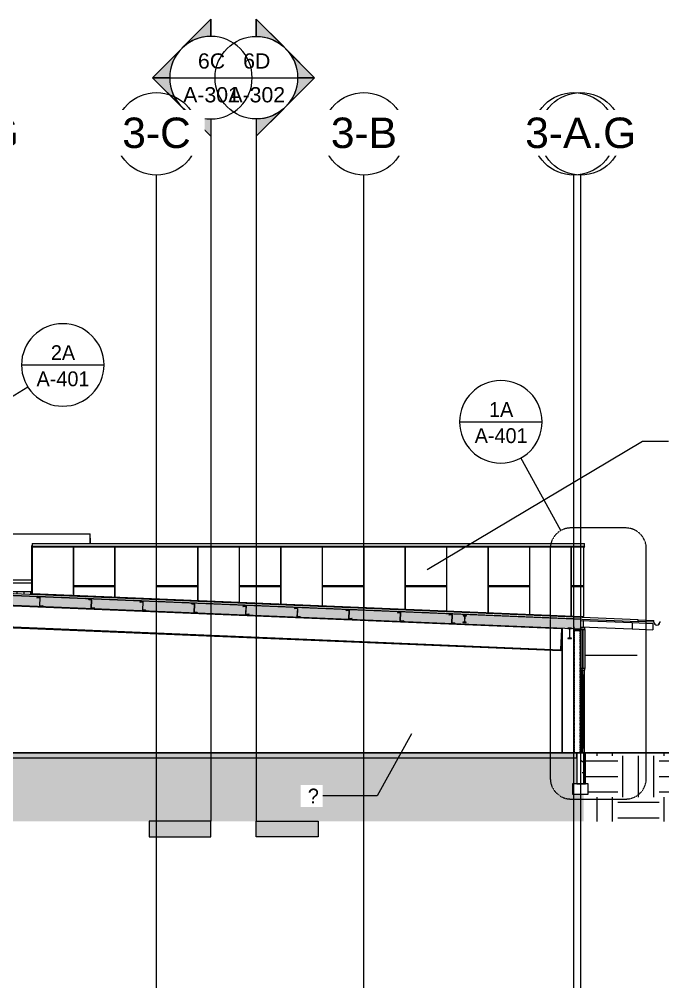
# Model space of a CAD drawing. Header units: inches. Extents: x 21386 to 98813, y -290 to 853.
# Drawn here: x 39166 to 39914, y -273 to 853 of the extents above; entities that cross this region are included whole.
import ezdxf

# ---------------------------------------------------------------- set-up
doc = ezdxf.new("R2010")
doc.units = ezdxf.units.IN
doc.header["$MEASUREMENT"] = 0
for name, pattern in [('Dash Dot 3_16_', [0.3125, 0.1875, -0.0625, 0, -0.0625]), ('Grid Line 1_2_', [0.875, 0.5, -0.125, 0.125, -0.125]), ('Hidden 1_8_', [0.1875, 0.125, -0.0625])]:
    doc.linetypes.add(name, pattern=pattern)
for name, color, linetype, lineweight in [('A-ANNO-IDEN', 131, 'Continuous', 9), ('A-ANNO-SYMB', 150, 'Continuous', 9), ('A-CLNG', 13, 'Continuous', 13), ('A-CLNG-PATT', 13, 'Continuous', 25), ('A-DOOR', 31, 'Continuous', 13), ('A-FLOR', 192, 'Continuous', 13), ('A-FLOR-LEVL', 51, 'Continuous', 9), ('A-FLOR-PATT', 8, 'Continuous', 25), ('A-GLAZ-CURT', 52, 'Continuous', 13), ('A-GLAZ-CWMG', 51, 'Continuous', 13), ('A-ROOF', 132, 'Continuous', 13), ('A-ROOF-OTLN', 132, 'Continuous', 9), ('A-WALL', 113, 'Continuous', 13), ('A-WALL-PATT', 111, 'Continuous', 25), ('C-TOPO', 7, 'Continuous', 13), ('EOP-PR', 4, 'Continuous', 70), ('G-ANNO-SYMB', 111, 'Continuous', 9), ('I-WALL', 2, 'Continuous', 13), ('L-SITE-WALL', 31, 'Continuous', 13), ('M-EQPM', 50, 'Continuous', 13), ('S-BEAM', 12, 'Continuous', 13), ('S-COLS', 52, 'Continuous', 13), ('S-FNDN', 32, 'Continuous', 13), ('S-GRID', 1, 'Continuous', 9), ('S-GRID-IDEN', 1, 'Continuous', 9)]:
    doc.layers.add(name, color=color, linetype=linetype, lineweight=lineweight)
doc.styles.add('Arial_2', font='arial.ttf', dxfattribs={"height": 35.407186})
doc.styles.add('Arial_3', font='arial.ttf', dxfattribs={"height": 17.703593})
doc.styles.add('Century Gothic', font='GOTHIC.TTF', dxfattribs={"height": 17.245342})
pattern_1 = [(50, (-87914.36, 98.42), (55.0854, -4.819842), [5.76, -63.36]), (355, (-87914.36, 98.42), (-10.65569, 57.76853), [4.608, -50.688]), (100.451, (-87909.77, 98.02), (44.429468, 52.94866), [4.895, -53.848]), (46.184, (-87914.36, 113.78), (81.96444, -12.71212), [8.64, -95.04]), (96.636, (-87907.53, 112.72), (71.7815, 74.81238), [7.343, -80.772]), (351.184, (-87914.36, 113.78), (71.78195, 74.81243), [6.912, -76.032]), (21, (-87906.68, 109.94), (45.84207, -30.92146), [5.76, -63.36]), (326, (-87906.68, 109.94), (18.687064, 55.691476), [4.608, -50.688]), (71.451, (-87902.86, 107.363), (64.52891, 24.77011), [4.895, -53.848]), (37.5, (-87914.362, 98.42), (0.9338946, 25.566816), [2.534, -47.539, 2.534, -48.922, -50.88]), (37.5, (-87914.362, 98.42), (0.9338946, 25.566816), [-101.53, 2.534, -48.346]), (7.5, (-87914.362, 98.42), (20.20404, 30.291303), [2.534, -26.803, 2.534, -46.387, -19.392]), (7.5, (-87914.362, 98.42), (20.20404, 30.291303), [-78.259, 2.534, -16.858]), (327.5, (-87931.488, 98.42), (40.9977845, -1.7324026), [2.534, -16.666, 2.534, -57.37, -79.488]), (327.5, (-87931.488, 98.42), (40.9977845, -1.7324026), [-79.104, 2.534, -76.954]), (317.5, (-87939.168, 98.42), (44.788883, 7.687839), [2.534, -22.426, 2.534, -37.248, -56.448]), (317.5, (-87939.168, 98.42), (44.788883, 7.687839), [-64.742, 2.534, -53.914])]
pattern_2 = [(0, (-87914.36, 98.42), (48, 48), [48, -48]), (0, (-87914.36, 116.42), (48, 48), [48, -48]), (0, (-87914.36, 134.42), (48, 48), [48, -48]), (90, (-87908.36, 140.42), (-48, 48), [48, -48]), (90, (-87890.36, 140.42), (-48, 48), [48, -48]), (90, (-87872.36, 140.42), (-48, 48), [48, -48])]
pattern_3 = [(0, (-83953.65, 145.62), (-193, 193), [48, -145]), (90, (-83953.65, 145.62), (-193, 1e-14), [96, -97]), (180, (-83905.65, 241.62), (-193, 193), [48, -145]), (90, (-83905.65, 145.62), (-193, 1e-14), [96, -97]), (180, (-83905.65, 242.12), (-193, 193), [48, -145]), (90, (-83905.65, 242.12), (-193, 1e-14), [96, -97]), (0, (-83953.65, 338.12), (-193, 193), [48, -145]), (90, (-83953.65, 242.12), (-193, 1e-14), [96, -97]), (0, (-83905.4, 193.38), (-193, 193), [48, -145]), (90, (-83905.4, 145.25), (-193, 1e-14), [48.125, -144.875]), (90, (-83857.4, 145.25), (-193, 1e-14), [48.125, -144.875]), (0, (-83905.4, 289.88), (-193, 193), [48, -145]), (90, (-83905.4, 193.88), (-193, 1e-14), [96, -97]), (180, (-83857.4, 193.88), (-193, 193), [48, -145]), (90, (-83857.4, 193.88), (-193, 1e-14), [96, -97]), (90, (-83905.4, 290.38), (-193, 1e-14), [48, -145]), (180, (-83857.4, 290.38), (-193, 193), [48, -145]), (90, (-83857.4, 290.38), (-193, 1e-14), [48, -145]), (0, (-83857.15, 145.62), (-193, 193), [48, -145]), (90, (-83857.15, 145.62), (-193, 1e-14), [96, -97]), (180, (-83809.15, 241.62), (-193, 193), [48, -145]), (90, (-83809.15, 145.62), (-193, 1e-14), [96, -97]), (180, (-83809.15, 242.12), (-193, 193), [48, -145]), (90, (-83809.15, 242.12), (-193, 1e-14), [96, -97]), (0, (-83857.15, 338.12), (-193, 193), [48, -145]), (90, (-83857.15, 242.12), (-193, 1e-14), [96, -97]), (0, (-83808.9, 193.38), (-193, 193), [48, -145]), (90, (-83808.9, 145.25), (-193, 1e-14), [48.125, -144.875]), (90, (-83760.9, 145.25), (-193, 1e-14), [48.125, -144.875]), (0, (-83808.9, 289.88), (-193, 193), [48, -145]), (90, (-83808.9, 193.88), (-193, 1e-14), [96, -97]), (180, (-83760.9, 193.88), (-193, 193), [48, -145]), (90, (-83760.9, 193.88), (-193, 1e-14), [96, -97]), (90, (-83808.9, 290.38), (-193, 1e-14), [48, -145]), (180, (-83760.9, 290.38), (-193, 193), [48, -145]), (90, (-83760.9, 290.38), (-193, 1e-14), [48, -145])]
pattern_4 = [(45, (-87914.362, 98.42), (-19.00703, 19.00703), []), (45, (-87914.362, 127.22), (-19.00703, 19.00703), [])]

# ---------------------------------------------------------------- blocks, each defined once
blk = doc.blocks.new('Struct_Xcel_Sports Complex_rvt-4-Building Section - East_West looking South')
at = {"layer": 'A-FLOR-PATT', "lineweight": 9}
h = blk.add_hatch(dxfattribs=at)
h.set_pattern_fill('FP_59', color=256, style=0, pattern_type=2)
h.set_pattern_definition(pattern_1)
h.paths.add_polyline_path([(-26273.4, -6), (-22066.1, -6), (-22066.1, 0), (-26273.4, 0), (-26273.4, -1.7)], flags=0)
at = {"layer": 'A-WALL-PATT', "lineweight": 9}
h = blk.add_hatch(dxfattribs=at)
h.set_pattern_fill('FP_59', color=8, style=0, pattern_type=2)
h.set_pattern_definition(pattern_1)
h.paths.add_polyline_path([(-22066.1, -36), (-22058.1, -36), (-22058.1, 0), (-22066.1, 0), (-22066.1, -1.7)], flags=0)
at = {"layer": 'S-FNDN', "lineweight": 9}
h = blk.add_hatch(dxfattribs=at)
h.set_pattern_fill('FP_59', color=8, style=0, pattern_type=2)
h.set_pattern_definition(pattern_1)
h.paths.add_polyline_path([(-22053.1, -48), (-22053.1, -36), (-22071.1, -36), (-22071.1, -48)], flags=0)
at = {"layer": 'A-FLOR', "color": 7}
for p, q in [((-22066.1, 0), (-26273.4, 0)), ((-22066.1, -6), (-22066.1, 0)), ((-26273.4, -6), (-22066.1, -6))]:
    blk.add_line(p, q, dxfattribs=at)
at = {"layer": 'L-SITE-WALL', "color": 7}
for p, q in [((-22066.1, 0), (-22066.1, -36)), ((-22058.1, 0), (-22066.1, 0)), ((-22058.1, -36), (-22058.1, 0)), ((-22066.1, -36), (-22058.1, -36))]:
    blk.add_line(p, q, dxfattribs=at)
at = {"layer": 'S-FNDN', "color": 7}
for p, q in [((-22053.1, -36), (-22071.1, -36)), ((-22071.1, -36), (-22071.1, -48)), ((-22053.1, -48), (-22053.1, -36)), ((-22071.1, -48), (-22053.1, -48))]:
    blk.add_line(p, q, dxfattribs=at)
blk = doc.blocks.new('W-Wide Flange - 2_-3_ deep-1401636-Building Section - East_West looking South')
at = {"layer": 'S-BEAM', "color": 8, "lineweight": 9}
for p, q in [((-22084.2, 144.1), (-22780.6, 173.1)), ((-22780.6, 148.8), (-22085.2, 119.8)), ((-22085.3, 118.5), (-22780.6, 147.4)), ((-22084.2, 143.2), (-22085.2, 120.7)), ((-22084.2, 145.2), (-22084.2, 144.1)), ((-22084.2, 144.1), (-22084.2, 143.2)), ((-22085.2, 119.8), (-22085.3, 118.5)), ((-22085.2, 120.7), (-22085.2, 119.8))]:
    blk.add_line(p, q, dxfattribs=at)
blk = doc.blocks.new('Girt_Z - 10_D-V188-Building Section - East_West looking South')
at = {"layer": 'S-BEAM', "lineweight": 9}
h = blk.add_hatch(dxfattribs=at)
h.set_pattern_fill('FP_56', color=8, style=0, pattern_type=2)
h.set_pattern_definition(pattern_4)
h.paths.add_polyline_path([(-22687.9, 170.6), (-22687.4, 171.1), (-22687.5, 171.2), (-22687.9, 170.7), (-22691.1, 170.8), (-22691.3, 170.7)], flags=0)
h.paths.add_polyline_path([(-22691.3, 170.7), (-22691.1, 170.9), (-22690.7, 180.5), (-22690.8, 180.5), (-22691.1, 174.1)], flags=0)
h.paths.add_polyline_path([(-22694.3, 180.2), (-22693.8, 180.7), (-22690.9, 180.6), (-22690.9, 180.7), (-22693.9, 180.8), (-22694.4, 180.3)], flags=0)
at = {"layer": 'S-BEAM', "color": 7}
for p, q in [((-22693.9, 180.8), (-22694.4, 180.3)), ((-22694.4, 180.3), (-22694.3, 180.2)), ((-22694.3, 180.2), (-22693.8, 180.7)), ((-22690.9, 180.7), (-22693.9, 180.8)), ((-22693.8, 180.7), (-22690.9, 180.6)), ((-22690.8, 180.5), (-22691.3, 170.7)), ((-22691.1, 170.9), (-22690.7, 180.5)), ((-22691.3, 170.7), (-22687.9, 170.6)), ((-22687.9, 170.7), (-22691.1, 170.8)), ((-22687.5, 171.2), (-22687.9, 170.7)), ((-22687.9, 170.6), (-22687.4, 171.1)), ((-22687.4, 171.1), (-22687.5, 171.2))]:
    blk.add_line(p, q, dxfattribs=at)
for centre, radius, start, end in [((-22690.9, 180.5), 0.187, 357.6141, 87.6141), ((-22690.9, 180.5), 0.0782, 357.6141, 85.4913), ((-22691.1, 170.9), 0.0782, 177.6141, 264.5717)]:
    blk.add_arc(centre, radius, start, end, dxfattribs=at)
blk = doc.blocks.new('Girt_Z - 10_D-V189-Building Section - East_West looking South')
at = {"layer": 'S-BEAM', "color": 7}
for p, q in [((-22633.9, 178.4), (-22634.4, 177.8)), ((-22634.4, 177.8), (-22634.3, 177.7)), ((-22634.3, 177.7), (-22633.9, 178.2)), ((-22631, 178.2), (-22633.9, 178.4)), ((-22633.9, 178.2), (-22631, 178.1)), ((-22630.9, 178), (-22631.3, 168.2)), ((-22631.2, 168.4), (-22630.8, 178)), ((-22631.3, 168.2), (-22627.9, 168.1)), ((-22628, 168.2), (-22631.1, 168.3)), ((-22627.5, 168.7), (-22628, 168.2)), ((-22627.9, 168.1), (-22627.4, 168.6)), ((-22627.4, 168.6), (-22627.5, 168.7))]:
    blk.add_line(p, q, dxfattribs=at)
for centre, radius, start, end in [((-22631, 178), 0.187, 357.6141, 87.6141), ((-22631, 178), 0.0782, 357.6141, 85.4913), ((-22631.1, 168.4), 0.0782, 177.6141, 264.5717)]:
    blk.add_arc(centre, radius, start, end, dxfattribs=at)
blk = doc.blocks.new('Girt_Z - 10_D-V190-Building Section - East_West looking South')
at = {"layer": 'S-BEAM', "lineweight": 9}
h = blk.add_hatch(dxfattribs=at)
h.set_pattern_fill('FP_56', color=8, style=0, pattern_type=2)
h.set_pattern_definition(pattern_4)
h.paths.add_polyline_path([(-22568, 165.6), (-22567.5, 166.2), (-22567.6, 166.2), (-22568, 165.7), (-22571.2, 165.8), (-22571.4, 165.7)], flags=0)
h.paths.add_polyline_path([(-22571.4, 165.7), (-22571.2, 165.9), (-22570.8, 175.5), (-22571, 175.5)], flags=0)
h.paths.add_polyline_path([(-22574.4, 175.2), (-22573.9, 175.7), (-22571, 175.6), (-22571, 175.7), (-22574, 175.9), (-22574.5, 175.3)], flags=0)
at = {"layer": 'S-BEAM', "color": 7}
for p, q in [((-22574, 175.9), (-22574.5, 175.3)), ((-22574.5, 175.3), (-22574.4, 175.2)), ((-22574.4, 175.2), (-22573.9, 175.7)), ((-22571, 175.7), (-22574, 175.9)), ((-22573.9, 175.7), (-22571, 175.6)), ((-22571, 175.5), (-22571.4, 165.7)), ((-22571.2, 165.9), (-22570.8, 175.5)), ((-22571.4, 165.7), (-22568, 165.6)), ((-22568, 165.7), (-22571.2, 165.8)), ((-22568, 165.6), (-22567.5, 166.2)), ((-22567.6, 166.2), (-22568, 165.7)), ((-22567.5, 166.2), (-22567.6, 166.2))]:
    blk.add_line(p, q, dxfattribs=at)
for centre, radius, start, end in [((-22571, 175.5), 0.187, 357.6141, 87.6141), ((-22571, 175.5), 0.0782, 357.6141, 85.4913), ((-22571.2, 165.9), 0.0782, 177.6141, 264.5717)]:
    blk.add_arc(centre, radius, start, end, dxfattribs=at)
blk = doc.blocks.new('Girt_Z - 10_D-V191-Building Section - East_West looking South')
at = {"layer": 'S-BEAM', "lineweight": 9}
h = blk.add_hatch(dxfattribs=at)
h.set_pattern_fill('FP_56', color=8, style=0, pattern_type=2)
h.set_pattern_definition(pattern_4)
h.paths.add_polyline_path([(-22508, 163.1), (-22507.5, 163.7), (-22507.6, 163.7), (-22508.1, 163.2), (-22511.2, 163.3), (-22511.4, 163.2)], flags=0)
h.paths.add_polyline_path([(-22511.4, 163.2), (-22511.3, 163.4), (-22510.9, 173), (-22511, 173)], flags=0)
h.paths.add_polyline_path([(-22514.4, 172.7), (-22514, 173.2), (-22511.1, 173.1), (-22511.1, 173.2), (-22514, 173.4), (-22514.5, 172.8)], flags=0)
at = {"layer": 'S-BEAM', "color": 7}
for p, q in [((-22514, 173.4), (-22514.5, 172.8)), ((-22514.5, 172.8), (-22514.4, 172.7)), ((-22514.4, 172.7), (-22514, 173.2)), ((-22511.1, 173.2), (-22514, 173.4)), ((-22514, 173.2), (-22511.1, 173.1)), ((-22511, 173), (-22511.4, 163.2)), ((-22511.3, 163.4), (-22510.9, 173)), ((-22511.4, 163.2), (-22508, 163.1)), ((-22508.1, 163.2), (-22511.2, 163.3)), ((-22507.6, 163.7), (-22508.1, 163.2)), ((-22508, 163.1), (-22507.5, 163.7)), ((-22507.5, 163.7), (-22507.6, 163.7))]:
    blk.add_line(p, q, dxfattribs=at)
for centre, radius, start, end in [((-22511.1, 173), 0.187, 357.6141, 87.6141), ((-22511.1, 173), 0.0782, 357.6141, 85.4913), ((-22511.2, 163.4), 0.0782, 177.6141, 264.5717)]:
    blk.add_arc(centre, radius, start, end, dxfattribs=at)
blk = doc.blocks.new('Girt_Z - 10_D-V192-Building Section - East_West looking South')
at = {"layer": 'S-BEAM', "color": 7}
for p, q in [((-22454.1, 170.9), (-22454.6, 170.3)), ((-22454.6, 170.3), (-22454.5, 170.2)), ((-22454.5, 170.2), (-22454, 170.7)), ((-22451.1, 170.7), (-22454.1, 170.9)), ((-22454, 170.7), (-22451.1, 170.6)), ((-22451.1, 170.5), (-22451.5, 160.7)), ((-22451.3, 160.9), (-22450.9, 170.5)), ((-22451.5, 160.7), (-22448.1, 160.6)), ((-22448.1, 160.7), (-22451.3, 160.8)), ((-22448.1, 160.6), (-22447.6, 161.2)), ((-22447.7, 161.2), (-22448.1, 160.7)), ((-22447.6, 161.2), (-22447.7, 161.2))]:
    blk.add_line(p, q, dxfattribs=at)
for centre, radius, start, end in [((-22451.1, 170.5), 0.187, 357.6141, 87.6141), ((-22451.1, 170.5), 0.0782, 357.6141, 85.4913), ((-22451.3, 160.9), 0.0782, 177.6141, 264.5717)]:
    blk.add_arc(centre, radius, start, end, dxfattribs=at)
blk = doc.blocks.new('Girt_Z - 10_D-V193-Building Section - East_West looking South')
at = {"layer": 'S-BEAM', "lineweight": 9}
h = blk.add_hatch(dxfattribs=at)
h.set_pattern_fill('FP_56', color=8, style=0, pattern_type=2)
h.set_pattern_definition(pattern_4)
h.paths.add_polyline_path([(-22388.1, 158.1), (-22387.6, 158.7), (-22387.7, 158.7), (-22388.2, 158.2), (-22391.3, 158.3), (-22391.5, 158.2)], flags=0)
h.paths.add_polyline_path([(-22391.5, 158.2), (-22391.4, 158.4), (-22391, 168), (-22391.1, 168)], flags=0)
h.paths.add_polyline_path([(-22394.5, 167.7), (-22394.1, 168.2), (-22391.2, 168.1), (-22391.2, 168.2), (-22394.1, 168.4), (-22394.6, 167.8)], flags=0)
at = {"layer": 'S-BEAM', "color": 7}
for p, q in [((-22394.1, 168.4), (-22394.6, 167.8)), ((-22394.6, 167.8), (-22394.5, 167.7)), ((-22394.5, 167.7), (-22394.1, 168.2)), ((-22391.2, 168.2), (-22394.1, 168.4)), ((-22394.1, 168.2), (-22391.2, 168.1)), ((-22391.1, 168), (-22391.5, 158.2)), ((-22391.5, 158.2), (-22388.1, 158.1)), ((-22391.4, 158.4), (-22391, 168)), ((-22388.2, 158.2), (-22391.3, 158.3)), ((-22387.7, 158.7), (-22388.2, 158.2)), ((-22388.1, 158.1), (-22387.6, 158.7)), ((-22387.6, 158.7), (-22387.7, 158.7))]:
    blk.add_line(p, q, dxfattribs=at)
for centre, radius, start, end in [((-22391.3, 158.4), 0.0782, 177.6141, 264.5717), ((-22391.2, 168.1), 0.187, 357.6141, 87.6141), ((-22391.2, 168.1), 0.0782, 357.6141, 85.4913)]:
    blk.add_arc(centre, radius, start, end, dxfattribs=at)
blk = doc.blocks.new('Carrier_48TC_Standard_Efficiency_Gas_Heat_Electric_Cooling_Packaged_Rooftop_Unit_3_to_15_nominal_tons - 15 ton 48TC__16-V194-Building Section - East_West looking South')
at = {"layer": 'M-EQPM', "color": 8, "lineweight": 9}
for p, q in [((-22748.4, 254.7), (-22632.5, 254.7)), ((-22748.4, 197.3), (-22748.4, 254.7)), ((-22632.5, 243.5), (-22632.5, 254.7)), ((-22632.5, 249.6), (-22632.4, 249.6)), ((-22632.4, 249.6), (-22632.4, 243.5)), ((-22748.4, 201.1), (-22700.8, 201.1)), ((-22748.4, 187.1), (-22748.4, 201.1)), ((-22700.8, 197.3), (-22748.4, 197.3)), ((-22700.8, 187.1), (-22748.4, 187.1))]:
    blk.add_line(p, q, dxfattribs=at)
blk = doc.blocks.new('W-Wide Flange - W12X19-1098423-Building Section - East_West looking South')
at = {"layer": 'S-BEAM', "lineweight": 9}
h = blk.add_hatch(dxfattribs=at)
h.set_pattern_fill('FP_56', color=8, style=0, pattern_type=2)
h.set_pattern_definition(pattern_4)
h.paths.add_polyline_path([(-22072.6, 132.9), (-22072.6, 133.2), (-22074, 133.2), (-22074.4, 133.4), (-22074.5, 133.7), (-22074.5, 144.2), (-22074.4, 144.5), (-22074, 144.7), (-22072.6, 144.7), (-22072.6, 145.1), (-22076.6, 145.1), (-22076.6, 144.7), (-22075.3, 144.7), (-22074.9, 144.5), (-22074.8, 144.2), (-22074.8, 133.7), (-22074.9, 133.4), (-22075.3, 133.2), (-22076.6, 133.2), (-22076.6, 132.9)], flags=0)
at = {"layer": 'S-BEAM', "color": 7}
for p, q in [((-22072.6, 145.1), (-22076.6, 145.1)), ((-22076.6, 145.1), (-22076.6, 144.7)), ((-22076.6, 144.7), (-22075.3, 144.7)), ((-22074.8, 144.2), (-22074.8, 133.7)), ((-22074.5, 133.7), (-22074.5, 144.2)), ((-22074, 144.7), (-22072.6, 144.7)), ((-22072.6, 144.7), (-22072.6, 145.1)), ((-22075.3, 133.2), (-22076.6, 133.2)), ((-22076.6, 133.2), (-22076.6, 132.9)), ((-22076.6, 132.9), (-22072.6, 132.9)), ((-22072.6, 133.2), (-22074, 133.2)), ((-22072.6, 132.9), (-22072.6, 133.2))]:
    blk.add_line(p, q, dxfattribs=at)
for centre, start, end in [((-22075.3, 144.2), 0, 90), ((-22074, 144.2), 90, 180), ((-22075.3, 133.7), 270, 0), ((-22074, 133.7), 180, 270)]:
    blk.add_arc(centre, 0.525, start, end, dxfattribs=at)
blk = doc.blocks.new('Girt_Z - 10_D-1390502-Building Section - East_West looking South')
at = {"layer": 'S-BEAM', "color": 7}
for p, q in [((-22334.2, 165.9), (-22334.7, 165.3)), ((-22334.7, 165.3), (-22334.6, 165.2)), ((-22334.6, 165.2), (-22334.1, 165.8)), ((-22331.2, 165.7), (-22334.2, 165.9)), ((-22334.1, 165.8), (-22331.2, 165.6)), ((-22331.2, 165.5), (-22331.6, 155.7)), ((-22331.5, 155.9), (-22331.1, 165.5)), ((-22331.6, 155.7), (-22328.2, 155.6)), ((-22328.2, 155.7), (-22331.4, 155.8)), ((-22328.2, 155.6), (-22327.7, 156.2)), ((-22327.8, 156.2), (-22328.2, 155.7)), ((-22327.7, 156.2), (-22327.8, 156.2))]:
    blk.add_line(p, q, dxfattribs=at)
for centre, radius, start, end in [((-22331.2, 165.6), 0.187, 357.6141, 87.6141), ((-22331.2, 165.6), 0.0782, 357.6141, 85.4913), ((-22331.4, 155.9), 0.0782, 177.6141, 264.5717)]:
    blk.add_arc(centre, radius, start, end, dxfattribs=at)
blk = doc.blocks.new('Dimension Lumber - 5_5 x 7_5 Glulam-1777808-Building Section - East_West looking South')
at = {"layer": 'S-BEAM', "color": 8, "lineweight": 9}
for p, q in [((-22001.7, 151.5), (-21977.7, 150.5)), ((-21977.7, 150.5), (-21978, 143)), ((-22002, 144), (-21978, 143))]:
    blk.add_line(p, q, dxfattribs=at)
blk = doc.blocks.new('Dimension Lumber - 5_5 x 7_5 Glulam-1777807-Building Section - East_West looking South')
at = {"layer": 'S-BEAM', "color": 8, "lineweight": 9}
for p, q in [((-22061.6, 154), (-22001.7, 151.5)), ((-22061.6, 146.5), (-22002, 144)), ((-22001.7, 151.5), (-22002, 144))]:
    blk.add_line(p, q, dxfattribs=at)
blk = doc.blocks.new('W-Wide Flange - W8X15-1355454-Building Section - East_West looking South')
at = {"layer": 'S-BEAM', "color": 7}
for p, q in [((-22198.5, 159.7), (-22198.6, 159.4)), ((-22198.6, 159.4), (-22197.2, 159.3)), ((-22194.5, 159.5), (-22198.5, 159.7)), ((-22196.7, 158.8), (-22197, 152.3)), ((-22196.7, 152.3), (-22196.5, 158.8)), ((-22195.9, 159.3), (-22194.6, 159.2)), ((-22194.6, 159.2), (-22194.5, 159.5)), ((-22197.5, 151.9), (-22198.9, 151.9)), ((-22198.9, 151.9), (-22198.9, 151.6)), ((-22198.9, 151.6), (-22194.9, 151.4)), ((-22194.9, 151.8), (-22196.2, 151.8)), ((-22194.9, 151.4), (-22194.9, 151.8))]:
    blk.add_line(p, q, dxfattribs=at)
for centre, radius, start, end in [((-22197.2, 158.8), 0.497, 357.6141, 87.6141), ((-22196, 158.8), 0.498, 87.6141, 177.6141), ((-22197.5, 152.4), 0.497, 267.6141, 357.6141), ((-22196.2, 152.3), 0.498, 177.6141, 267.6141)]:
    blk.add_arc(centre, radius, start, end, dxfattribs=at)
blk = doc.blocks.new('Girt_C - 8_D-1405486-Building Section - East_West looking South')
at = {"layer": 'S-BEAM', "lineweight": 9}
h = blk.add_hatch(dxfattribs=at)
h.set_pattern_fill('FP_56', color=8, style=0, pattern_type=2)
h.set_pattern_definition(pattern_4)
h.paths.add_polyline_path([(-22061.8, 142.4), (-22061.8, 142.5), (-22069.5, 142.5), (-22069.5, 142.4)], flags=0)
h.paths.add_polyline_path([(-22069.5, 142.6), (-22069.5, 145.9), (-22069, 146.3), (-22069.1, 146.4), (-22069.6, 145.9), (-22069.6, 142.6)], flags=0)
h.paths.add_polyline_path([(-22061.7, 142.6), (-22061.6, 142.6), (-22061.6, 145.9), (-22062.2, 146.4), (-22062.3, 146.3), (-22061.7, 145.9)], flags=0)
at = {"layer": 'S-BEAM', "color": 7}
for p, q in [((-22069.1, 146.4), (-22069.6, 145.9)), ((-22069, 146.3), (-22069.1, 146.4)), ((-22062.2, 146.4), (-22062.3, 146.3)), ((-22061.6, 145.9), (-22062.2, 146.4)), ((-22069.6, 145.9), (-22069.6, 142.6)), ((-22069.5, 145.9), (-22069, 146.3)), ((-22069.5, 142.6), (-22069.5, 145.9)), ((-22061.8, 142.5), (-22069.5, 142.5)), ((-22069.5, 142.4), (-22061.8, 142.4)), ((-22062.3, 146.3), (-22061.7, 145.9)), ((-22061.7, 145.9), (-22061.7, 142.6)), ((-22061.6, 142.6), (-22061.6, 145.9))]:
    blk.add_line(p, q, dxfattribs=at)
for centre, radius, start, end in [((-22069.5, 142.6), 0.188, 180, 270), ((-22069.5, 142.6), 0.0782, 183.0424, 270), ((-22061.8, 142.6), 0.0782, 270, 357.8773), ((-22061.8, 142.6), 0.188, 270, 0)]:
    blk.add_arc(centre, radius, start, end, dxfattribs=at)
blk = doc.blocks.new('Sliding Door - one-1832053-Building Section - East_West looking South')
at = {"layer": 'A-DOOR', "color": 7}
for p, q in [((-22059.3, 96), (-22061, 96)), ((-22061, 96), (-22061, 91)), ((-22061, 91), (-22059.3, 91)), ((-22060.5, 91), (-22060.5, 5)), ((-22059.8, 91), (-22060.5, 91)), ((-22059.8, 5), (-22059.8, 91)), ((-22059.3, 91), (-22059.3, 96)), ((-22059.3, 5), (-22061, 5)), ((-22061, 5), (-22061, 0)), ((-22061, 0), (-22059.3, 0)), ((-22060.5, 5), (-22059.8, 5)), ((-22059.3, 0), (-22059.3, 5))]:
    blk.add_line(p, q, dxfattribs=at)
at = {"layer": 'A-DOOR', "color": 8, "lineweight": 9}
for p, q in [((-22061, 91), (-22061, 5)), ((-22059.3, 91), (-22059.3, 5)), ((-22057.5, 0), (-22057.5, 96))]:
    blk.add_line(p, q, dxfattribs=at)
blk = doc.blocks.new('System Panel - INSULATED LOW-E GLAZING _SEE ELEVATIONS FOR U-FACTOR_ SHGC_ _ LT_-1832054-Building Section - East_West looking South')
at = {"layer": 'A-GLAZ-CURT', "color": 7}
for p, q in [((-22058.8, 143.5), (-22059.8, 143.5)), ((-22059.8, 143.5), (-22059.8, 98)), ((-22058.8, 98), (-22058.8, 143.5)), ((-22059.8, 98), (-22058.8, 98))]:
    blk.add_line(p, q, dxfattribs=at)
at = {"layer": 'A-GLAZ-CURT', "color": 10, "lineweight": 9}
for p, q in [((-22059.8, 143.5), (-22058.8, 143.5)), ((-22059.8, 143.5), (-22059.8, 98)), ((-22058.8, 98), (-22058.8, 143.5)), ((-22059.8, 98), (-22058.8, 98))]:
    blk.add_line(p, q, dxfattribs=at)
blk = doc.blocks.new('Rectangular Mullion - Exterior 2_ x 4_5_-1832046-Building Section - East_West looking South')
at = {"layer": 'A-GLAZ-CWMG', "color": 7}
for p, q in [((-22057, 145.5), (-22061.5, 145.5)), ((-22061.5, 145.5), (-22061.5, 143.5)), ((-22061.5, 143.5), (-22057, 143.5)), ((-22057, 143.5), (-22057, 145.5))]:
    blk.add_line(p, q, dxfattribs=at)
blk = doc.blocks.new('Rectangular Mullion - Exterior 2_ x 4_5_-1832048-Building Section - East_West looking South')
at = {"layer": 'A-GLAZ-CWMG', "color": 7}
for p, q in [((-22057, 98), (-22061.5, 98)), ((-22061.5, 98), (-22061.5, 96)), ((-22061.5, 96), (-22057, 96)), ((-22057, 96), (-22057, 98))]:
    blk.add_line(p, q, dxfattribs=at)
blk = doc.blocks.new('Rectangular Mullion - Exterior 2_ x 4_5_-V223-Building Section - East_West looking South')
at = {"layer": 'A-GLAZ-CWMG', "color": 10, "lineweight": 9}
for p, q in [((-22061.5, 143.5), (-22059.8, 143.5)), ((-22059.8, 143.5), (-22058.8, 143.5)), ((-22058.8, 143.5), (-22057, 143.5)), ((-22059.8, 98), (-22061.5, 98)), ((-22058.8, 98), (-22059.8, 98)), ((-22057, 98), (-22058.8, 98))]:
    blk.add_line(p, q, dxfattribs=at)
at = {"layer": 'A-GLAZ-CWMG', "color": 8, "lineweight": 9}
for p, q in [((-22061.5, 143.5), (-22061.5, 98)), ((-22057, 143.5), (-22057, 98))]:
    blk.add_line(p, q, dxfattribs=at)
blk = doc.blocks.new('C-Channel-Column - C8X13_7-1665977-Building Section - East_West looking South')
at = {"layer": 'S-COLS', "color": 8, "linetype": 'Hidden 1_8_', "lineweight": 9}
for p, q in [((-22068.9, 0), (-22068.9, 142.4)), ((-22062.4, 0), (-22062.4, 142.4))]:
    blk.add_line(p, q, dxfattribs=at)
blk = doc.blocks.new('Section - 3_32_ x 3_8_-18514-Building Section - East_West looking South')
at = {"layer": 'G-ANNO-SYMB'}
blk.add_hatch(color=256, dxfattribs=at).paths.add_polyline_path([(-22946.2, -26.7), (-22874.2, -26.7), (-22874.2, -44.7), (-22946.2, -44.7)], flags=0)
for p, q in [((-22946.2, -26.7), (-22946.2, -44.7)), ((-22874.2, -26.7), (-22946.2, -26.7)), ((-22874.2, -44.7), (-22874.2, -26.7)), ((-22946.2, -44.7), (-22874.2, -44.7))]:
    blk.add_line(p, q, dxfattribs=at)
blk = doc.blocks.new('Section - Section Head - Filled-1526-Building Section - East_West looking South')
at = {"layer": 'G-ANNO-SYMB'}
h = blk.add_hatch(color=256, dxfattribs=at)
edge = h.paths.add_edge_path(flags=0)
edge.add_arc((-22874.2, 528), 48.1, 90, 132.0784, ccw=False)
edge.add_line((-22874.2, 576.1), (-22874.2, 595.9))
edge.add_line((-22874.2, 595.9), (-22906.4, 563.7))
h = blk.add_hatch(color=256, dxfattribs=at)
edge = h.paths.add_edge_path(flags=0)
edge.add_line((-22908.1, 561.9), (-22942, 528))
edge.add_line((-22942, 528), (-22922.2, 528))
edge.add_arc((-22874.2, 528), 48, 135, 180, ccw=False)
h = blk.add_hatch(color=256, dxfattribs=at)
edge = h.paths.add_edge_path(flags=0)
edge.add_arc((-22874.2, 528), 48, 180, 225, ccw=False)
edge.add_line((-22922.2, 528), (-22942, 528))
edge.add_line((-22942, 528), (-22908.1, 494.1))
h = blk.add_hatch(color=256, dxfattribs=at)
edge = h.paths.add_edge_path(flags=0)
edge.add_line((-22906.4, 492.3), (-22874.2, 460.1))
edge.add_line((-22874.2, 460.1), (-22874.2, 479.9))
edge.add_arc((-22874.2, 528), 48.1, 227.9216, 270, ccw=False)
for p, q in [((-22942, 528), (-22874.2, 595.9)), ((-22906.4, 563.7), (-22874.2, 595.9)), ((-22874.2, 576), (-22874.2, 595.9)), ((-22874.2, 595.9), (-22874.2, 576.1)), ((-22942, 528), (-22908.1, 561.9)), ((-22942, 528), (-22874.2, 460.1)), ((-22922.2, 528), (-22942, 528)), ((-22908.1, 494.1), (-22942, 528)), ((-22942, 528), (-22922.2, 528)), ((-22874.2, 460.1), (-22906.4, 492.3)), ((-22874.2, 480), (-22874.2, 460.1)), ((-22874.2, 479.9), (-22874.2, 460.1))]:
    blk.add_line(p, q, dxfattribs=at)
for radius, start, end in [(48, 90, 270), (48.1, 90, 132.0784), (48, 270, 90), (48, 135, 180), (48, 180, 225), (48.1, 227.9216, 270)]:
    blk.add_arc((-22874.2, 528), radius, start, end, dxfattribs=at)
blk = doc.blocks.new('Section - Callout Head-19020-Building Section - East_West looking South')
at = {"layer": 'A-ANNO-SYMB'}
blk.add_line((-22202.6, 384.9), (-22106.6, 384.9), dxfattribs=at)
for start, end in [(0, 180), (180, 360)]:
    blk.add_arc((-22154.6, 384.9), 48, start, end, dxfattribs=at)
blk = doc.blocks.new('Grid - Grid Head - Circle-14747-Building Section - East_West looking South')
at = {"layer": 'S-GRID-IDEN'}
blk.add_circle((-23085.9, 719.9), 48, dxfattribs=at)

msp = doc.modelspace()

# ---------------------------------------------------------------- hatches: boundary and pattern name
at = {"layer": 'A-CLNG-PATT', "lineweight": 9}
h = msp.add_hatch(dxfattribs=at)
h.set_pattern_fill('FP_52', color=8, style=0, pattern_type=2)
h.set_pattern_definition([(161.57, (-87913.402, 99.38), (-7.680223697, -0.000979594), [0, -54.643, 6.067, 0]), (18.43, (-87915.322, 99.38), (-7.680223697, 0.000979594), [0, -54.643, 6.067, 0]), (108.43, (-87913.402, 99.38), (3.838295293, -19.201365322), [18.211, -42.499]), (71.57, (-87915.322, 99.38), (3.838295293, 19.201365322), [18.211, -42.499])])
h.paths.add_polyline_path([(39818.7, 144.2), (39818.7, 155.4), (39099.7, 185.3), (39099.7, 174.2), (39797.7, 145.1)], flags=0)
at = {"layer": 'A-WALL-PATT', "lineweight": 9}
h = msp.add_hatch(dxfattribs=at)
h.set_pattern_fill('FP_61', color=8, style=0, pattern_type=2)
h.set_pattern_definition([(270, (-84581.018, -153.667), (8, 5e-16), [])])
h.paths.add_polyline_path([(39821.7, 157.4), (39821.7, 158.5), (39818.7, 158.5), (39183.5, 185), (39183.6, 184), (39819.2, 157.5)], flags=0)
h.paths.add_polyline_path([(39179.5, 184.1), (39179.5, 187.1), (39131.9, 187.1), (39131.9, 239.5), (39101.4, 239.5), (39101.4, 192), (39099.7, 192), (39099.7, 187.5), (39174.8, 184.3)], flags=0)
h = msp.add_hatch(dxfattribs=at)
h.set_pattern_fill('FP_55', color=8, style=0, pattern_type=2)
h.set_pattern_definition(pattern_3)
h.paths.add_polyline_path([(39819.2, 158.5), (39819.2, 239.5), (39180.5, 239.5), (39180.5, 185.1), (39818.7, 158.5)], flags=0)
h = msp.add_hatch(dxfattribs=at)
h.set_pattern_fill('FP_55', color=8, style=0, pattern_type=2)
h.set_pattern_definition(pattern_3)
h.paths.add_polyline_path([(39819.2, 158.5), (39822, 158.5), (39822, 239.5), (39819.2, 239.5), (39819.2, 159.5)], flags=0)
h = msp.add_hatch(dxfattribs=at)
h.set_pattern_fill('FP_60', color=8, style=0, pattern_type=2)
h.set_pattern_definition([(0, (-87914.362, 98.42), (0, 24), []), (90, (-87914.362, 98.42), (-24, 1e-15), [])])
h.paths.add_polyline_path([(39824.2, -36), (39824.2, 0), (39822.2, 0), (39822.2, -36)], flags=0)
at = {"layer": 'C-TOPO', "lineweight": 9}
h = msp.add_hatch(dxfattribs=at)
h.set_pattern_fill('FP_47', color=8, style=0, pattern_type=2)
h.set_pattern_definition(pattern_2)
h.paths.add_polyline_path([(39727.5, -79.8), (39822.2, -79.8), (39822.2, -48), (39809.2, -48), (39809.2, -36), (39814.2, -36), (39814.2, -6), (35606.9, -6), (35606.9, -36), (35611.9, -36), (35611.9, -48), (35593.9, -48), (35593.9, -36), (35596.9, -36), (35596.9, 0), (35516.4, 0), (35516.4, -79.8), (39690.2, -79.8)], flags=0)
h = msp.add_hatch(dxfattribs=at)
h.set_pattern_fill('FP_47', color=8, style=0, pattern_type=2)
h.set_pattern_definition(pattern_2)
h.paths.add_polyline_path([(39883.1, -79.8), (39969.1, -79.8), (39969.1, 0), (39824.2, 0), (39824.2, -36), (39827.2, -36), (39827.2, -48), (39822.2, -48), (39822.2, -79.8), (39867.9, -79.8)], flags=0)

# ---------------------------------------------------------------- linework, layer by layer
at = {"layer": 'A-ANNO-IDEN', "color": 153}
for p, q in [((39639.9, 213.1), (39890.6, 362.4)), ((39890.6, 362.4), (39920.8, 362.4)), ((39621.7, 22), (39581.7, -50.1)), ((39581.7, -50.1), (39513.9, -50.1))]:
    msp.add_line(p, q, dxfattribs=at)
at = {"layer": 'A-ANNO-SYMB'}
for p, q in [((39110.9, 385.8), (39175.2, 425.7)), ((39795.6, 258.5), (39749, 342.9))]:
    msp.add_line(p, q, dxfattribs=at)
at = {"layer": 'A-ANNO-SYMB', "linetype": 'Dash Dot 3_16_'}
for p, q in [((39870.9, 261.5), (39807.2, 261.5)), ((39783.2, 237.5), (39783.2, -29.8)), ((39894.9, -29.8), (39894.9, 237.5)), ((39807.2, -53.8), (39870.9, -53.8))]:
    msp.add_line(p, q, dxfattribs=at)
for centre, start, end in [((39807.2, 237.5), 90, 180), ((39870.9, 237.5), 0, 90), ((39807.2, -29.8), 180, 270), ((39870.9, -29.8), 270, 360)]:
    msp.add_arc(centre, 24, start, end, dxfattribs=at)
at = {"layer": 'A-CLNG', "color": 7}
for p, q in [((39818.7, 155.4), (39099.7, 185.3)), ((39099.7, 174.2), (39818.7, 144.2)), ((39818.7, 144.2), (39818.7, 155.4))]:
    msp.add_line(p, q, dxfattribs=at)
at = {"layer": 'A-FLOR-LEVL', "linetype": 'Grid Line 1_2_'}
msp.add_line((35323, 0), (40201.7, 0), dxfattribs=at)
at = {"layer": 'A-ROOF', "color": 7}
for p, q in [((39885.4, 154.7), (39100.3, 187.4)), ((39100.3, 185.4), (39885.4, 152.7)), ((39885.4, 152.7), (39885.4, 154.7))]:
    msp.add_line(p, q, dxfattribs=at)
at = {"layer": 'A-ROOF', "color": 8, "lineweight": 9}
for p, q in [((39885.4, 154.7), (39903.7, 154)), ((39903.7, 152), (39885.4, 152.7)), ((39903.7, 152), (39903.7, 154))]:
    msp.add_line(p, q, dxfattribs=at)
at = {"layer": 'A-ROOF-OTLN', "color": 8}
for p, q in [((39903.8, 152), (39903.7, 152)), ((39910.8, 151.8), (39910.8, 151.7))]:
    msp.add_line(p, q, dxfattribs=at)
for centre, radius, start, end in [((39907.2, 152), 3.5, 180, 360), ((39907.2, 152), 3.44, 180, 0), ((39910.9, 152), 0.306, 232.159, 180), ((39910.9, 152), 0.243, 234.011, 180)]:
    msp.add_arc(centre, radius, start, end, dxfattribs=at)
at = {"layer": 'A-WALL', "color": 8, "lineweight": 9}
for p, q in [((39180.5, 243.5), (39180.5, 185.1)), ((39180.5, 243.5), (39823, 243.5)), ((39823, 240), (39180.5, 240)), ((39180.5, 239.5), (39823.5, 239.5)), ((39180.5, 239.5), (39823.4, 239.5)), ((39822, 239.5), (39822, 158.5)), ((39823, 240), (39823, 243.5)), ((39823.5, 239.5), (39823, 240)), ((39823.4, 239.5), (39823.5, 239.5)), ((39180.5, 185.1), (39819.2, 158.5)), ((39819.2, 158.5), (39822, 158.5)), ((39819.2, 158.5), (39819.2, 158.5)), ((39821.7, 157.4), (39821.7, 158.5)), ((39810.7, 0), (39810.7, 142.6)), ((39818.8, 145.5), (39818.7, 145.5))]:
    msp.add_line(p, q, dxfattribs=at)
at = {"layer": 'C-TOPO'}
for p, q in [((39855.3, 0), (39824.2, 0)), ((39897.1, 0), (39855.3, 0)), ((39906.9, 0), (39897.1, 0)), ((39927.2, 0), (39906.9, 0))]:
    msp.add_line(p, q, dxfattribs=at)
at = {"layer": 'C-TOPO', "color": 8, "lineweight": 9}
for p, q in [((39855.3, 0), (39824.2, 0)), ((39855.3, 0), (39897.1, 0)), ((39906.9, 0), (39897.1, 0)), ((39906.9, 0), (39927.2, 0))]:
    msp.add_line(p, q, dxfattribs=at)
at = {"layer": 'EOP-PR', "color": 8, "lineweight": 9}
msp.add_line((39824.4, 113.7), (39884.4, 113.7), dxfattribs=at)
at = {"layer": 'G-ANNO-SYMB'}
for p, q in [((39340.4, 785.2), (39436.4, 785.2)), ((39393.1, 785.2), (39489.1, 785.2)), ((39388.4, 737.2), (39388.4, -79.7)), ((39441.1, 737.2), (39441.1, -79.7))]:
    msp.add_line(p, q, dxfattribs=at)
at = {"layer": 'I-WALL', "color": 7}
for p, q in [((39822, 153.7), (39821.3, 153.7)), ((39821.3, 153.7), (39821.3, 146.5)), ((39821.3, 146.5), (39822, 146.5)), ((39822, 146.5), (39822, 153.7))]:
    msp.add_line(p, q, dxfattribs=at)
at = {"layer": 'L-SITE-WALL', "color": 7}
for p, q in [((39822.2, 0), (39822.2, -36)), ((39824.2, 0), (39822.2, 0)), ((39824.2, -36), (39824.2, 0)), ((39822.2, -36), (39824.2, -36))]:
    msp.add_line(p, q, dxfattribs=at)
at = {"layer": 'S-COLS', "color": 8, "lineweight": 9}
for p, q in [((39179.5, 240.8), (39179.5, 184.1)), ((39180.5, 240.8), (39179.5, 240.8)), ((39179.5, 182.1), (39179.5, 182)), ((39183.5, 184), (39183.5, 185)), ((39183.5, 181.8), (39183.5, 182)), ((39796.7, 145.2), (39796.7, 0)), ((39797.1, 145.1), (39797.1, 0)), ((39810.2, 144.6), (39810.2, 0)), ((39810.7, 0), (39810.7, 142.4)), ((39810.8, 142.4), (39810.7, 142.4)), ((39818.7, 142.4), (39818.5, 142.4)), ((39818.7, 142.4), (39818.7, 0))]:
    msp.add_line(p, q, dxfattribs=at)
at = {"layer": 'S-GRID', "linetype": 'Grid Line 1_2_'}
for p, q in [((39325.2, -273.2), (39325.2, 671.9)), ((39566.4, -273.2), (39566.4, 671.9)), ((39810.7, -273.2), (39810.7, 671.9)), ((39818.7, -273.2), (39818.7, 671.9))]:
    msp.add_line(p, q, dxfattribs=at)

# ---------------------------------------------------------------- block references
at = {"layer": 'A-ANNO-SYMB'}
for p in [(61370.6, 66.2), (61880.3, 0)]:
    msp.add_blockref('Section - Callout Head-19020-Building Section - East_West looking South', p, dxfattribs=at)
at = {"layer": 'A-DOOR', "color": 8, "lineweight": 9}
msp.add_blockref('Sliding Door - one-1832053-Building Section - East_West looking South', (61880.3, 0), dxfattribs=at)
at = {"layer": 'A-GLAZ-CURT', "color": 10, "lineweight": 9}
msp.add_blockref('System Panel - INSULATED LOW-E GLAZING _SEE ELEVATIONS FOR U-FACTOR_ SHGC_ _ LT_-1832054-Building Section - East_West looking South', (61880.3, 0), dxfattribs=at)
at = {"layer": 'A-GLAZ-CWMG', "color": 8, "lineweight": 9}
for name in ['Rectangular Mullion - Exterior 2_ x 4_5_-1832046-Building Section - East_West looking South', 'Rectangular Mullion - Exterior 2_ x 4_5_-V223-Building Section - East_West looking South', 'Rectangular Mullion - Exterior 2_ x 4_5_-1832048-Building Section - East_West looking South']:
    msp.add_blockref(name, (61880.3, 0), dxfattribs=at)
at = {"layer": 'G-ANNO-SYMB'}
for name, p in [('Section - Section Head - Filled-1526-Building Section - East_West looking South', (62262.6, 257.2)), ('Section - 3_32_ x 3_8_-18514-Building Section - East_West looking South', (62262.6, -53))]:
    msp.add_blockref(name, p, dxfattribs=at)
at = {"layer": 'G-ANNO-SYMB', "extrusion": (0, 0, -1)}
for name, p in [('Section - Section Head - Filled-1526-Building Section - East_West looking South', (-16567, 257.2)), ('Section - 3_32_ x 3_8_-18514-Building Section - East_West looking South', (-16567, -53))]:
    msp.add_blockref(name, p, dxfattribs=at)
at = {"layer": 'M-EQPM', "color": 8, "lineweight": 9}
msp.add_blockref('Carrier_48TC_Standard_Efficiency_Gas_Heat_Electric_Cooling_Packaged_Rooftop_Unit_3_to_15_nominal_tons - 15 ton 48TC__16-V194-Building Section - East_West looking South', (61880.3, 0), dxfattribs=at)
at = {"layer": 'S-BEAM', "color": 8, "lineweight": 9}
for name, p in [('Girt_Z - 10_D-V188-Building Section - East_West looking South', (61880.3, 0)), ('W-Wide Flange - 2_-3_ deep-1401636-Building Section - East_West looking South', (61880.3, 0)), ('Girt_Z - 10_D-V189-Building Section - East_West looking South', (61880.3, 0)), ('Girt_Z - 10_D-V190-Building Section - East_West looking South', (61880.3, 0)), ('Girt_Z - 10_D-V191-Building Section - East_West looking South', (61880.3, 0)), ('Girt_Z - 10_D-V192-Building Section - East_West looking South', (61880.3, 0)), ('Girt_Z - 10_D-V193-Building Section - East_West looking South', (61880.3, 0)), ('Girt_Z - 10_D-1390502-Building Section - East_West looking South', (61880.3, 0)), ('Girt_Z - 10_D-1390502-Building Section - East_West looking South', (61940.2, -2.5)), ('Girt_Z - 10_D-1390502-Building Section - East_West looking South', (62000.2, -5)), ('W-Wide Flange - W8X15-1355454-Building Section - East_West looking South', (61880.3, 0)), ('Girt_C - 8_D-1405486-Building Section - East_West looking South', (61880.3, 0)), ('Dimension Lumber - 5_5 x 7_5 Glulam-1777807-Building Section - East_West looking South', (61880.3, 0)), ('Dimension Lumber - 5_5 x 7_5 Glulam-1777808-Building Section - East_West looking South', (61880.3, 0)), ('W-Wide Flange - W12X19-1098423-Building Section - East_West looking South', (61880.3, 0))]:
    msp.add_blockref(name, p, dxfattribs=at)
at = {"layer": 'S-COLS', "color": 8, "linetype": 'Hidden 1_8_', "lineweight": 9}
msp.add_blockref('C-Channel-Column - C8X13_7-1665977-Building Section - East_West looking South', (61880.3, 0), dxfattribs=at)
at = {"layer": 'S-GRID-IDEN'}
for p in [(62411, 0), (62652.3, 0), (62896.5, 0)]:
    msp.add_blockref('Grid - Grid Head - Circle-14747-Building Section - East_West looking South', p, dxfattribs=at)

# ---------------------------------------------------------------- texts
at = {"layer": 'A-ANNO-SYMB', "char_height": 17.25, "attachment_point": 2, "line_spacing_factor": 0.984117, "style": 'Century Gothic'}
for s, insert, width in [('2A', (39216.3, 474), 36.936), ('A-401', (39216.3, 443.6), 77.76), ('1A', (39726, 407.9), 36.936), ('A-401', (39726, 377.5), 77.76)]:
    msp.add_mtext(s, dxfattribs=dict(at, insert=insert, width=width))
at = {"layer": 'G-ANNO-SYMB', "char_height": 17.7, "attachment_point": 2, "line_spacing_factor": 0.938532, "style": 'Arial_3'}
for s, insert, width in [('6C', (39389.1, 813.5), 37.584), ('6D', (39441.7, 813.5), 37.584), ('A-301', (39389.1, 774.2), 78.624), ('A-302', (39441.7, 774.2), 78.624)]:
    msp.add_mtext(s, dxfattribs=dict(at, insert=insert, width=width))
at = {"layer": 'S-GRID-IDEN', "insert": (39098.9, 738.8), "char_height": 35.41, "width": 180.144, "attachment_point": 2, "line_spacing_factor": 0.938532, "style": 'Arial_2', "bg_fill": 3, "box_fill_scale": 1.25, "bg_fill_color": 0, "bg_fill_transparency": 0}
msp.add_mtext('1-13.G', dxfattribs=at)

# ---------------------------------------------------------------- next in the draw order: texts
at = {"layer": 'A-ANNO-IDEN', "insert": (39513.9, -41.7), "char_height": 17.2, "width": 16.632, "attachment_point": 3, "line_spacing_factor": 0.984117, "style": 'Century Gothic', "bg_fill": 3, "box_fill_scale": 1.25, "bg_fill_color": 0, "bg_fill_transparency": 0}
msp.add_mtext('?', dxfattribs=at)
at = {"layer": 'S-GRID-IDEN', "char_height": 35.41, "attachment_point": 2, "line_spacing_factor": 0.938532, "style": 'Arial_2', "bg_fill": 3, "box_fill_scale": 1.25, "bg_fill_color": 0, "bg_fill_transparency": 0}
for s, insert, width in [('3-D.G', (39098.9, 738.8), 156.816), ('3-C', (39325.1, 738.8), 94.608), ('3-B', (39566.4, 738.8), 91.584), ('3-A', (39810.6, 738.8), 91.584)]:
    msp.add_mtext(s, dxfattribs=dict(at, insert=insert, width=width))

# ---------------------------------------------------------------- next in the draw order: block references
at = {"color": 170, "lineweight": 5}
msp.add_blockref('Struct_Xcel_Sports Complex_rvt-4-Building Section - East_West looking South', (61880.3, 0), dxfattribs=at)
at = {"layer": 'S-GRID-IDEN'}
msp.add_blockref('Grid - Grid Head - Circle-14747-Building Section - East_West looking South', (62904.5, 0), dxfattribs=at)

# ---------------------------------------------------------------- next in the draw order: texts
at = {"layer": 'S-GRID-IDEN', "insert": (39818.6, 738.8), "char_height": 35.41, "width": 153.792, "attachment_point": 2, "line_spacing_factor": 0.938532, "style": 'Arial_2', "bg_fill": 3, "box_fill_scale": 1.25, "bg_fill_color": 0, "bg_fill_transparency": 0}
msp.add_mtext('3-A.G', dxfattribs=at)

doc.saveas('drawing.dxf')
